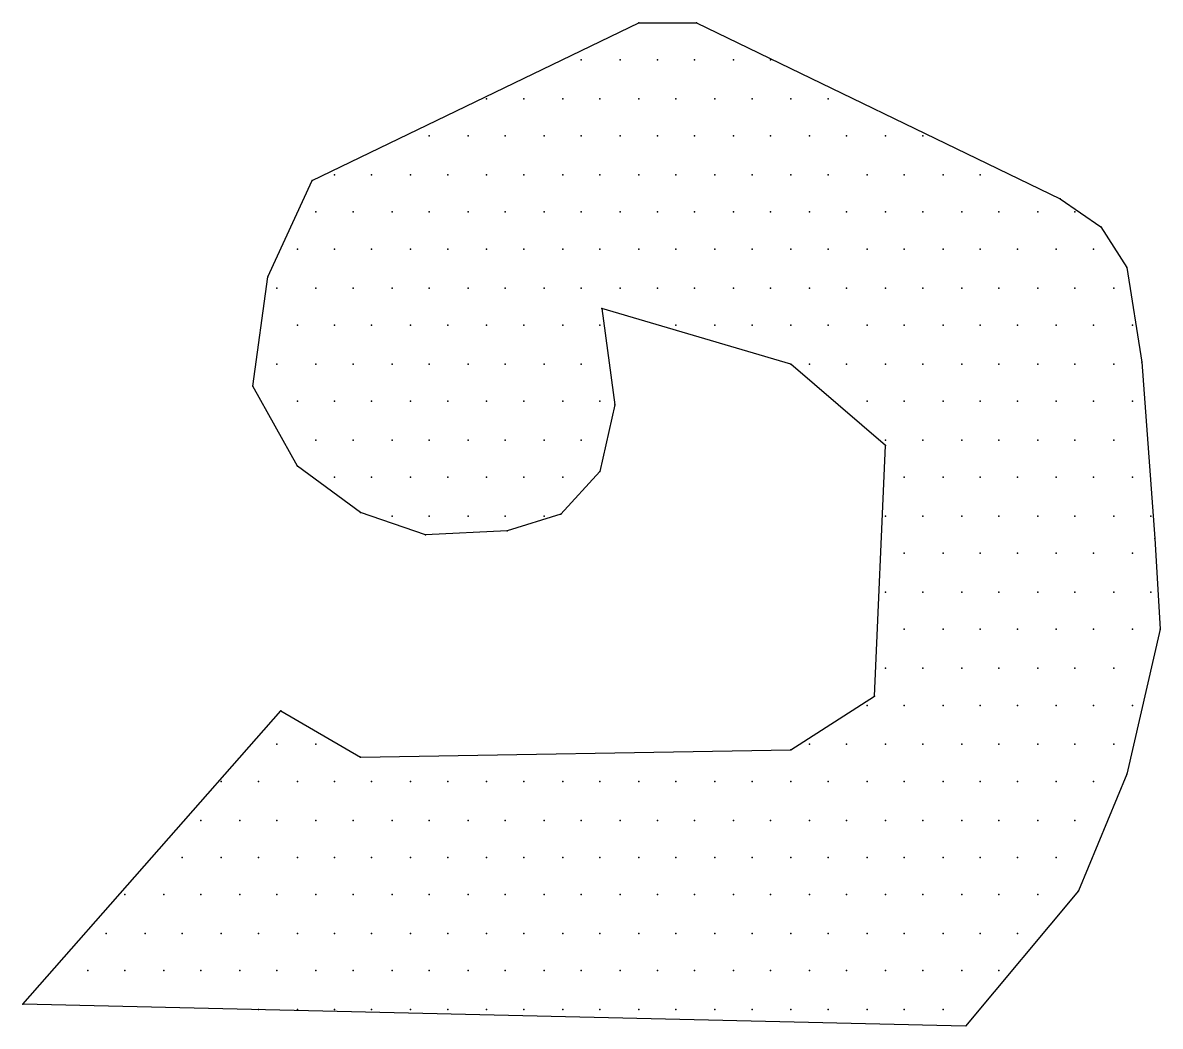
# Model space of a CAD drawing. Extents: x 180421 to 182279, y 668879 to 669787.
# Drawn here: x 181664.943 to 181668.179, y 669704.913 to 669707.769 of the extents above; entities that cross this region are included whole.
import ezdxf

# ---------------------------------------------------------------- set-up
doc = ezdxf.new("R2010")
doc.units = 0
doc.header["$LTSCALE"] = 2.5
doc.header["$MEASUREMENT"] = 0
doc.layers.add('KOTERET', color=1, linetype='CONTINUOUS')

msp = doc.modelspace()

# ---------------------------------------------------------------- linework, layer by layer
at = {"layer": 'KOTERET', "color": 2, "linetype": 'Continuous'}
for points in [[(181665.7666, 669707.3202), (181666.6955, 669707.7689)], [(181666.6955, 669707.7689), (181666.8592, 669707.7689)], [(181666.8592, 669707.7689), (181667.8937, 669707.2675)], [(181666.5319, 669707.6633), (181666.5319, 669707.6633)], [(181666.6428, 669707.6633), (181666.6428, 669707.6633)], [(181666.7483, 669707.6633), (181666.7483, 669707.6633)], [(181666.8539, 669707.6633), (181666.8539, 669707.6633)], [(181666.9647, 669707.6633), (181666.9647, 669707.6633)], [(181667.0703, 669707.6633), (181667.0703, 669707.6633)], [(181666.2627, 669707.5525), (181666.2627, 669707.5525)], [(181666.3683, 669707.5525), (181666.3683, 669707.5525)], [(181666.4791, 669707.5525), (181666.4791, 669707.5525)], [(181666.5847, 669707.5525), (181666.5847, 669707.5525)], [(181666.6955, 669707.5525), (181666.6955, 669707.5525)], [(181666.8011, 669707.5525), (181666.8011, 669707.5525)], [(181666.9119, 669707.5525), (181666.9119, 669707.5525)], [(181667.0175, 669707.5525), (181667.0175, 669707.5525)], [(181667.1283, 669707.5525), (181667.1283, 669707.5525)], [(181667.2339, 669707.5525), (181667.2339, 669707.5525)], [(181666.0991, 669707.4469), (181666.0991, 669707.4469)], [(181666.2099, 669707.4469), (181666.2099, 669707.4469)], [(181666.3155, 669707.4469), (181666.3155, 669707.4469)], [(181666.4263, 669707.4469), (181666.4263, 669707.4469)], [(181666.5319, 669707.4469), (181666.5319, 669707.4469)], [(181666.6428, 669707.4469), (181666.6428, 669707.4469)], [(181666.7483, 669707.4469), (181666.7483, 669707.4469)], [(181666.8539, 669707.4469), (181666.8539, 669707.4469)], [(181666.9647, 669707.4469), (181666.9647, 669707.4469)], [(181667.0703, 669707.4469), (181667.0703, 669707.4469)], [(181667.1811, 669707.4469), (181667.1811, 669707.4469)], [(181667.2867, 669707.4469), (181667.2867, 669707.4469)], [(181667.3975, 669707.4469), (181667.3975, 669707.4469)], [(181667.5031, 669707.4469), (181667.5031, 669707.4469)], [(181665.6399, 669707.0458), (181665.7666, 669707.3202)], [(181665.8299, 669707.3361), (181665.8299, 669707.3361)], [(181665.9355, 669707.3361), (181665.9355, 669707.3361)], [(181666.0463, 669707.3361), (181666.0463, 669707.3361)], [(181666.1519, 669707.3361), (181666.1519, 669707.3361)], [(181666.2627, 669707.3361), (181666.2627, 669707.3361)], [(181666.3683, 669707.3361), (181666.3683, 669707.3361)], [(181666.4791, 669707.3361), (181666.4791, 669707.3361)], [(181666.5847, 669707.3361), (181666.5847, 669707.3361)], [(181666.6955, 669707.3361), (181666.6955, 669707.3361)], [(181666.8011, 669707.3361), (181666.8011, 669707.3361)], [(181666.9119, 669707.3361), (181666.9119, 669707.3361)], [(181667.0175, 669707.3361), (181667.0175, 669707.3361)], [(181667.1283, 669707.3361), (181667.1283, 669707.3361)], [(181667.2339, 669707.3361), (181667.2339, 669707.3361)], [(181667.3447, 669707.3361), (181667.3447, 669707.3361)], [(181667.4503, 669707.3361), (181667.4503, 669707.3361)], [(181667.5612, 669707.3361), (181667.5612, 669707.3361)], [(181667.6667, 669707.3361), (181667.6667, 669707.3361)], [(181667.8937, 669707.2675), (181668.0098, 669707.1883)], [(181665.7771, 669707.2305), (181665.7771, 669707.2305)], [(181665.8827, 669707.2305), (181665.8827, 669707.2305)], [(181665.9935, 669707.2305), (181665.9935, 669707.2305)], [(181666.0991, 669707.2305), (181666.0991, 669707.2305)], [(181666.2099, 669707.2305), (181666.2099, 669707.2305)], [(181666.3155, 669707.2305), (181666.3155, 669707.2305)], [(181666.4263, 669707.2305), (181666.4263, 669707.2305)], [(181666.5319, 669707.2305), (181666.5319, 669707.2305)], [(181666.6428, 669707.2305), (181666.6428, 669707.2305)], [(181666.7483, 669707.2305), (181666.7483, 669707.2305)], [(181666.8539, 669707.2305), (181666.8539, 669707.2305)], [(181666.9647, 669707.2305), (181666.9647, 669707.2305)], [(181667.0703, 669707.2305), (181667.0703, 669707.2305)], [(181667.1811, 669707.2305), (181667.1811, 669707.2305)], [(181667.2867, 669707.2305), (181667.2867, 669707.2305)], [(181667.3975, 669707.2305), (181667.3975, 669707.2305)], [(181667.5031, 669707.2305), (181667.5031, 669707.2305)], [(181667.6139, 669707.2305), (181667.6139, 669707.2305)], [(181667.7195, 669707.2305), (181667.7195, 669707.2305)], [(181667.8303, 669707.2305), (181667.8303, 669707.2305)], [(181667.9359, 669707.2305), (181667.9359, 669707.2305)], [(181668.0098, 669707.1883), (181668.0837, 669707.0722)], [(181665.7244, 669707.125), (181665.7244, 669707.125)], [(181665.8299, 669707.125), (181665.8299, 669707.125)], [(181665.9355, 669707.125), (181665.9355, 669707.125)], [(181666.0463, 669707.125), (181666.0463, 669707.125)], [(181666.1519, 669707.125), (181666.1519, 669707.125)], [(181666.2627, 669707.125), (181666.2627, 669707.125)], [(181666.3683, 669707.125), (181666.3683, 669707.125)], [(181666.4791, 669707.125), (181666.4791, 669707.125)], [(181666.5847, 669707.125), (181666.5847, 669707.125)], [(181666.6955, 669707.125), (181666.6955, 669707.125)], [(181666.8011, 669707.125), (181666.8011, 669707.125)], [(181666.9119, 669707.125), (181666.9119, 669707.125)], [(181667.0175, 669707.125), (181667.0175, 669707.125)], [(181667.1283, 669707.125), (181667.1283, 669707.125)], [(181667.2339, 669707.125), (181667.2339, 669707.125)], [(181667.3447, 669707.125), (181667.3447, 669707.125)], [(181667.4503, 669707.125), (181667.4503, 669707.125)], [(181667.5612, 669707.125), (181667.5612, 669707.125)], [(181667.6667, 669707.125), (181667.6667, 669707.125)], [(181667.7723, 669707.125), (181667.7723, 669707.125)], [(181667.8831, 669707.125), (181667.8831, 669707.125)], [(181667.9887, 669707.125), (181667.9887, 669707.125)], [(181668.0837, 669707.0722), (181668.1259, 669706.803)], [(181665.5977, 669706.7344), (181665.6399, 669707.0458)], [(181665.6663, 669707.0141), (181665.6663, 669707.0141)], [(181665.7771, 669707.0141), (181665.7771, 669707.0141)], [(181665.8827, 669707.0141), (181665.8827, 669707.0141)], [(181665.9935, 669707.0141), (181665.9935, 669707.0141)], [(181666.0991, 669707.0141), (181666.0991, 669707.0141)], [(181666.2099, 669707.0141), (181666.2099, 669707.0141)], [(181666.3155, 669707.0141), (181666.3155, 669707.0141)], [(181666.4263, 669707.0141), (181666.4263, 669707.0141)], [(181666.5319, 669707.0141), (181666.5319, 669707.0141)], [(181666.6428, 669707.0141), (181666.6428, 669707.0141)], [(181666.7483, 669707.0141), (181666.7483, 669707.0141)], [(181666.8539, 669707.0141), (181666.8539, 669707.0141)], [(181666.9647, 669707.0141), (181666.9647, 669707.0141)], [(181667.0703, 669707.0141), (181667.0703, 669707.0141)], [(181667.1811, 669707.0141), (181667.1811, 669707.0141)], [(181667.2867, 669707.0141), (181667.2867, 669707.0141)], [(181667.3975, 669707.0141), (181667.3975, 669707.0141)], [(181667.5031, 669707.0141), (181667.5031, 669707.0141)], [(181667.6139, 669707.0141), (181667.6139, 669707.0141)], [(181667.7195, 669707.0141), (181667.7195, 669707.0141)], [(181667.8303, 669707.0141), (181667.8303, 669707.0141)], [(181667.9359, 669707.0141), (181667.9359, 669707.0141)], [(181668.0467, 669707.0141), (181668.0467, 669707.0141)], [(181667.1283, 669706.7977), (181666.59, 669706.9561)], [(181666.59, 669706.9561), (181666.6269, 669706.6816)], [(181665.7244, 669706.9085), (181665.7244, 669706.9085)], [(181665.8299, 669706.9085), (181665.8299, 669706.9085)], [(181665.9355, 669706.9085), (181665.9355, 669706.9085)], [(181666.0463, 669706.9085), (181666.0463, 669706.9085)], [(181666.1519, 669706.9085), (181666.1519, 669706.9085)], [(181666.2627, 669706.9085), (181666.2627, 669706.9085)], [(181666.3683, 669706.9085), (181666.3683, 669706.9085)], [(181666.4791, 669706.9085), (181666.4791, 669706.9085)], [(181666.5847, 669706.9085), (181666.5847, 669706.9085)], [(181666.8011, 669706.9085), (181666.8011, 669706.9085)], [(181666.9119, 669706.9085), (181666.9119, 669706.9085)], [(181667.0175, 669706.9085), (181667.0175, 669706.9085)], [(181667.1283, 669706.9085), (181667.1283, 669706.9085)], [(181667.2339, 669706.9085), (181667.2339, 669706.9085)], [(181667.3447, 669706.9085), (181667.3447, 669706.9085)], [(181667.4503, 669706.9085), (181667.4503, 669706.9085)], [(181667.5612, 669706.9085), (181667.5612, 669706.9085)], [(181667.6667, 669706.9085), (181667.6667, 669706.9085)], [(181667.7723, 669706.9085), (181667.7723, 669706.9085)], [(181667.8831, 669706.9085), (181667.8831, 669706.9085)], [(181667.9887, 669706.9085), (181667.9887, 669706.9085)], [(181668.0995, 669706.9085), (181668.0995, 669706.9085)], [(181668.1259, 669706.803), (181668.1629, 669706.3016)], [(181665.6663, 669706.7977), (181665.6663, 669706.7977)], [(181665.7771, 669706.7977), (181665.7771, 669706.7977)], [(181665.8827, 669706.7977), (181665.8827, 669706.7977)], [(181665.9935, 669706.7977), (181665.9935, 669706.7977)], [(181666.0991, 669706.7977), (181666.0991, 669706.7977)], [(181666.2099, 669706.7977), (181666.2099, 669706.7977)], [(181666.3155, 669706.7977), (181666.3155, 669706.7977)], [(181666.4263, 669706.7977), (181666.4263, 669706.7977)], [(181666.5319, 669706.7977), (181666.5319, 669706.7977)], [(181667.3975, 669706.5655), (181667.1283, 669706.7977)], [(181667.1811, 669706.7977), (181667.1811, 669706.7977)], [(181667.2867, 669706.7977), (181667.2867, 669706.7977)], [(181667.3975, 669706.7977), (181667.3975, 669706.7977)], [(181667.5031, 669706.7977), (181667.5031, 669706.7977)], [(181667.6139, 669706.7977), (181667.6139, 669706.7977)], [(181667.7195, 669706.7977), (181667.7195, 669706.7977)], [(181667.8303, 669706.7977), (181667.8303, 669706.7977)], [(181667.9359, 669706.7977), (181667.9359, 669706.7977)], [(181668.0467, 669706.7977), (181668.0467, 669706.7977)], [(181665.7244, 669706.5074), (181665.5977, 669706.7344)], [(181665.7244, 669706.6921), (181665.7244, 669706.6921)], [(181665.8299, 669706.6921), (181665.8299, 669706.6921)], [(181665.9355, 669706.6921), (181665.9355, 669706.6921)], [(181666.0463, 669706.6921), (181666.0463, 669706.6921)], [(181666.1519, 669706.6921), (181666.1519, 669706.6921)], [(181666.2627, 669706.6921), (181666.2627, 669706.6921)], [(181666.3683, 669706.6921), (181666.3683, 669706.6921)], [(181666.4791, 669706.6921), (181666.4791, 669706.6921)], [(181666.5847, 669706.6921), (181666.5847, 669706.6921)], [(181666.6269, 669706.6816), (181666.5847, 669706.4916)], [(181667.3447, 669706.6921), (181667.3447, 669706.6921)], [(181667.4503, 669706.6921), (181667.4503, 669706.6921)], [(181667.5612, 669706.6921), (181667.5612, 669706.6921)], [(181667.6667, 669706.6921), (181667.6667, 669706.6921)], [(181667.7723, 669706.6921), (181667.7723, 669706.6921)], [(181667.8831, 669706.6921), (181667.8831, 669706.6921)], [(181667.9887, 669706.6921), (181667.9887, 669706.6921)], [(181668.0995, 669706.6921), (181668.0995, 669706.6921)], [(181665.7771, 669706.5813), (181665.7771, 669706.5813)], [(181665.8827, 669706.5813), (181665.8827, 669706.5813)], [(181665.9935, 669706.5813), (181665.9935, 669706.5813)], [(181666.0991, 669706.5813), (181666.0991, 669706.5813)], [(181666.2099, 669706.5813), (181666.2099, 669706.5813)], [(181666.3155, 669706.5813), (181666.3155, 669706.5813)], [(181666.4263, 669706.5813), (181666.4263, 669706.5813)], [(181666.5319, 669706.5813), (181666.5319, 669706.5813)], [(181667.3975, 669706.5813), (181667.3975, 669706.5813)], [(181667.5031, 669706.5813), (181667.5031, 669706.5813)], [(181667.6139, 669706.5813), (181667.6139, 669706.5813)], [(181667.7195, 669706.5813), (181667.7195, 669706.5813)], [(181667.8303, 669706.5813), (181667.8303, 669706.5813)], [(181667.9359, 669706.5813), (181667.9359, 669706.5813)], [(181668.0467, 669706.5813), (181668.0467, 669706.5813)], [(181667.3659, 669705.8529), (181667.3975, 669706.5655)], [(181665.9038, 669706.3755), (181665.7244, 669706.5074)], [(181666.5847, 669706.4916), (181666.4739, 669706.3702)], [(181665.8299, 669706.4757), (181665.8299, 669706.4757)], [(181665.9355, 669706.4757), (181665.9355, 669706.4757)], [(181666.0463, 669706.4757), (181666.0463, 669706.4757)], [(181666.1519, 669706.4757), (181666.1519, 669706.4757)], [(181666.2627, 669706.4757), (181666.2627, 669706.4757)], [(181666.3683, 669706.4757), (181666.3683, 669706.4757)], [(181666.4791, 669706.4757), (181666.4791, 669706.4757)], [(181667.4503, 669706.4757), (181667.4503, 669706.4757)], [(181667.5612, 669706.4757), (181667.5612, 669706.4757)], [(181667.6667, 669706.4757), (181667.6667, 669706.4757)], [(181667.7723, 669706.4757), (181667.7723, 669706.4757)], [(181667.8831, 669706.4757), (181667.8831, 669706.4757)], [(181667.9887, 669706.4757), (181667.9887, 669706.4757)], [(181668.0995, 669706.4757), (181668.0995, 669706.4757)], [(181666.0885, 669706.3121), (181665.9038, 669706.3755)], [(181665.9935, 669706.3649), (181665.9935, 669706.3649)], [(181666.0991, 669706.3649), (181666.0991, 669706.3649)], [(181666.2099, 669706.3649), (181666.2099, 669706.3649)], [(181666.3155, 669706.3649), (181666.3155, 669706.3649)], [(181666.4739, 669706.3702), (181666.3208, 669706.3227)], [(181666.4263, 669706.3649), (181666.4263, 669706.3649)], [(181667.3975, 669706.3649), (181667.3975, 669706.3649)], [(181667.5031, 669706.3649), (181667.5031, 669706.3649)], [(181667.6139, 669706.3649), (181667.6139, 669706.3649)], [(181667.7195, 669706.3649), (181667.7195, 669706.3649)], [(181667.8303, 669706.3649), (181667.8303, 669706.3649)], [(181667.9359, 669706.3649), (181667.9359, 669706.3649)], [(181668.0467, 669706.3649), (181668.0467, 669706.3649)], [(181668.1523, 669706.3649), (181668.1523, 669706.3649)], [(181666.3208, 669706.3227), (181666.0885, 669706.3121)], [(181668.1629, 669706.3016), (181668.1787, 669706.0429)], [(181667.4503, 669706.2593), (181667.4503, 669706.2593)], [(181667.5612, 669706.2593), (181667.5612, 669706.2593)], [(181667.6667, 669706.2593), (181667.6667, 669706.2593)], [(181667.7723, 669706.2593), (181667.7723, 669706.2593)], [(181667.8831, 669706.2593), (181667.8831, 669706.2593)], [(181667.9887, 669706.2593), (181667.9887, 669706.2593)], [(181668.0995, 669706.2593), (181668.0995, 669706.2593)], [(181667.3975, 669706.1485), (181667.3975, 669706.1485)], [(181667.5031, 669706.1485), (181667.5031, 669706.1485)], [(181667.6139, 669706.1485), (181667.6139, 669706.1485)], [(181667.7195, 669706.1485), (181667.7195, 669706.1485)], [(181667.8303, 669706.1485), (181667.8303, 669706.1485)], [(181667.9359, 669706.1485), (181667.9359, 669706.1485)], [(181668.0467, 669706.1485), (181668.0467, 669706.1485)], [(181668.1523, 669706.1485), (181668.1523, 669706.1485)], [(181667.4503, 669706.0429), (181667.4503, 669706.0429)], [(181667.5612, 669706.0429), (181667.5612, 669706.0429)], [(181667.6667, 669706.0429), (181667.6667, 669706.0429)], [(181667.7723, 669706.0429), (181667.7723, 669706.0429)], [(181667.8831, 669706.0429), (181667.8831, 669706.0429)], [(181667.9887, 669706.0429), (181667.9887, 669706.0429)], [(181668.1787, 669706.0429), (181668.0837, 669705.6312)], [(181668.0995, 669706.0429), (181668.0995, 669706.0429)], [(181667.3975, 669705.9321), (181667.3975, 669705.9321)], [(181667.5031, 669705.9321), (181667.5031, 669705.9321)], [(181667.6139, 669705.9321), (181667.6139, 669705.9321)], [(181667.7195, 669705.9321), (181667.7195, 669705.9321)], [(181667.8303, 669705.9321), (181667.8303, 669705.9321)], [(181667.9359, 669705.9321), (181667.9359, 669705.9321)], [(181668.0467, 669705.9321), (181668.0467, 669705.9321)], [(181667.1283, 669705.6999), (181667.3659, 669705.8529)], [(181664.9432, 669704.9767), (181665.6769, 669705.8107)], [(181665.6769, 669705.8107), (181665.9038, 669705.6787)], [(181667.3447, 669705.8265), (181667.3447, 669705.8265)], [(181667.4503, 669705.8265), (181667.4503, 669705.8265)], [(181667.5612, 669705.8265), (181667.5612, 669705.8265)], [(181667.6667, 669705.8265), (181667.6667, 669705.8265)], [(181667.7723, 669705.8265), (181667.7723, 669705.8265)], [(181667.8831, 669705.8265), (181667.8831, 669705.8265)], [(181667.9887, 669705.8265), (181667.9887, 669705.8265)], [(181668.0995, 669705.8265), (181668.0995, 669705.8265)], [(181665.6663, 669705.7157), (181665.6663, 669705.7157)], [(181665.7771, 669705.7157), (181665.7771, 669705.7157)], [(181667.1811, 669705.7157), (181667.1811, 669705.7157)], [(181667.2867, 669705.7157), (181667.2867, 669705.7157)], [(181667.3975, 669705.7157), (181667.3975, 669705.7157)], [(181667.5031, 669705.7157), (181667.5031, 669705.7157)], [(181667.6139, 669705.7157), (181667.6139, 669705.7157)], [(181667.7195, 669705.7157), (181667.7195, 669705.7157)], [(181667.8303, 669705.7157), (181667.8303, 669705.7157)], [(181667.9359, 669705.7157), (181667.9359, 669705.7157)], [(181668.0467, 669705.7157), (181668.0467, 669705.7157)], [(181665.9038, 669705.6787), (181667.1283, 669705.6999)], [(181665.5079, 669705.6101), (181665.5079, 669705.6101)], [(181665.6135, 669705.6101), (181665.6135, 669705.6101)], [(181665.7244, 669705.6101), (181665.7244, 669705.6101)], [(181665.8299, 669705.6101), (181665.8299, 669705.6101)], [(181665.9355, 669705.6101), (181665.9355, 669705.6101)], [(181666.0463, 669705.6101), (181666.0463, 669705.6101)], [(181666.1519, 669705.6101), (181666.1519, 669705.6101)], [(181666.2627, 669705.6101), (181666.2627, 669705.6101)], [(181666.3683, 669705.6101), (181666.3683, 669705.6101)], [(181666.4791, 669705.6101), (181666.4791, 669705.6101)], [(181666.5847, 669705.6101), (181666.5847, 669705.6101)], [(181666.6955, 669705.6101), (181666.6955, 669705.6101)], [(181666.8011, 669705.6101), (181666.8011, 669705.6101)], [(181666.9119, 669705.6101), (181666.9119, 669705.6101)], [(181667.0175, 669705.6101), (181667.0175, 669705.6101)], [(181667.1283, 669705.6101), (181667.1283, 669705.6101)], [(181667.2339, 669705.6101), (181667.2339, 669705.6101)], [(181667.3447, 669705.6101), (181667.3447, 669705.6101)], [(181667.4503, 669705.6101), (181667.4503, 669705.6101)], [(181667.5612, 669705.6101), (181667.5612, 669705.6101)], [(181667.6667, 669705.6101), (181667.6667, 669705.6101)], [(181667.7723, 669705.6101), (181667.7723, 669705.6101)], [(181667.8831, 669705.6101), (181667.8831, 669705.6101)], [(181668.0837, 669705.6312), (181667.9465, 669705.2987)], [(181667.9887, 669705.6101), (181667.9887, 669705.6101)], [(181665.4499, 669705.4993), (181665.4499, 669705.4993)], [(181665.5607, 669705.4993), (181665.5607, 669705.4993)], [(181665.6663, 669705.4993), (181665.6663, 669705.4993)], [(181665.7771, 669705.4993), (181665.7771, 669705.4993)], [(181665.8827, 669705.4993), (181665.8827, 669705.4993)], [(181665.9935, 669705.4993), (181665.9935, 669705.4993)], [(181666.0991, 669705.4993), (181666.0991, 669705.4993)], [(181666.2099, 669705.4993), (181666.2099, 669705.4993)], [(181666.3155, 669705.4993), (181666.3155, 669705.4993)], [(181666.4263, 669705.4993), (181666.4263, 669705.4993)], [(181666.5319, 669705.4993), (181666.5319, 669705.4993)], [(181666.6428, 669705.4993), (181666.6428, 669705.4993)], [(181666.7483, 669705.4993), (181666.7483, 669705.4993)], [(181666.8539, 669705.4993), (181666.8539, 669705.4993)], [(181666.9647, 669705.4993), (181666.9647, 669705.4993)], [(181667.0703, 669705.4993), (181667.0703, 669705.4993)], [(181667.1811, 669705.4993), (181667.1811, 669705.4993)], [(181667.2867, 669705.4993), (181667.2867, 669705.4993)], [(181667.3975, 669705.4993), (181667.3975, 669705.4993)], [(181667.5031, 669705.4993), (181667.5031, 669705.4993)], [(181667.6139, 669705.4993), (181667.6139, 669705.4993)], [(181667.7195, 669705.4993), (181667.7195, 669705.4993)], [(181667.8303, 669705.4993), (181667.8303, 669705.4993)], [(181667.9359, 669705.4993), (181667.9359, 669705.4993)], [(181665.3971, 669705.3937), (181665.3971, 669705.3937)], [(181665.5079, 669705.3937), (181665.5079, 669705.3937)], [(181665.6135, 669705.3937), (181665.6135, 669705.3937)], [(181665.7244, 669705.3937), (181665.7244, 669705.3937)], [(181665.8299, 669705.3937), (181665.8299, 669705.3937)], [(181665.9355, 669705.3937), (181665.9355, 669705.3937)], [(181666.0463, 669705.3937), (181666.0463, 669705.3937)], [(181666.1519, 669705.3937), (181666.1519, 669705.3937)], [(181666.2627, 669705.3937), (181666.2627, 669705.3937)], [(181666.3683, 669705.3937), (181666.3683, 669705.3937)], [(181666.4791, 669705.3937), (181666.4791, 669705.3937)], [(181666.5847, 669705.3937), (181666.5847, 669705.3937)], [(181666.6955, 669705.3937), (181666.6955, 669705.3937)], [(181666.8011, 669705.3937), (181666.8011, 669705.3937)], [(181666.9119, 669705.3937), (181666.9119, 669705.3937)], [(181667.0175, 669705.3937), (181667.0175, 669705.3937)], [(181667.1283, 669705.3937), (181667.1283, 669705.3937)], [(181667.2339, 669705.3937), (181667.2339, 669705.3937)], [(181667.3447, 669705.3937), (181667.3447, 669705.3937)], [(181667.4503, 669705.3937), (181667.4503, 669705.3937)], [(181667.5612, 669705.3937), (181667.5612, 669705.3937)], [(181667.6667, 669705.3937), (181667.6667, 669705.3937)], [(181667.7723, 669705.3937), (181667.7723, 669705.3937)], [(181667.8831, 669705.3937), (181667.8831, 669705.3937)], [(181665.2335, 669705.2882), (181665.2335, 669705.2882)], [(181665.3443, 669705.2882), (181665.3443, 669705.2882)], [(181665.4499, 669705.2882), (181665.4499, 669705.2882)], [(181665.5607, 669705.2882), (181665.5607, 669705.2882)], [(181665.6663, 669705.2882), (181665.6663, 669705.2882)], [(181665.7771, 669705.2882), (181665.7771, 669705.2882)], [(181665.8827, 669705.2882), (181665.8827, 669705.2882)], [(181665.9935, 669705.2882), (181665.9935, 669705.2882)], [(181666.0991, 669705.2882), (181666.0991, 669705.2882)], [(181666.2099, 669705.2882), (181666.2099, 669705.2882)], [(181666.3155, 669705.2882), (181666.3155, 669705.2882)], [(181666.4263, 669705.2882), (181666.4263, 669705.2882)], [(181666.5319, 669705.2882), (181666.5319, 669705.2882)], [(181666.6428, 669705.2882), (181666.6428, 669705.2882)], [(181666.7483, 669705.2882), (181666.7483, 669705.2882)], [(181666.8539, 669705.2882), (181666.8539, 669705.2882)], [(181666.9647, 669705.2882), (181666.9647, 669705.2882)], [(181667.0703, 669705.2882), (181667.0703, 669705.2882)], [(181667.1811, 669705.2882), (181667.1811, 669705.2882)], [(181667.2867, 669705.2882), (181667.2867, 669705.2882)], [(181667.3975, 669705.2882), (181667.3975, 669705.2882)], [(181667.5031, 669705.2882), (181667.5031, 669705.2882)], [(181667.6139, 669705.2882), (181667.6139, 669705.2882)], [(181667.9465, 669705.2987), (181667.6245, 669704.9134)], [(181667.7195, 669705.2882), (181667.7195, 669705.2882)], [(181667.8303, 669705.2882), (181667.8303, 669705.2882)], [(181665.1807, 669705.1773), (181665.1807, 669705.1773)], [(181665.2915, 669705.1773), (181665.2915, 669705.1773)], [(181665.3971, 669705.1773), (181665.3971, 669705.1773)], [(181665.5079, 669705.1773), (181665.5079, 669705.1773)], [(181665.6135, 669705.1773), (181665.6135, 669705.1773)], [(181665.7244, 669705.1773), (181665.7244, 669705.1773)], [(181665.8299, 669705.1773), (181665.8299, 669705.1773)], [(181665.9355, 669705.1773), (181665.9355, 669705.1773)], [(181666.0463, 669705.1773), (181666.0463, 669705.1773)], [(181666.1519, 669705.1773), (181666.1519, 669705.1773)], [(181666.2627, 669705.1773), (181666.2627, 669705.1773)], [(181666.3683, 669705.1773), (181666.3683, 669705.1773)], [(181666.4791, 669705.1773), (181666.4791, 669705.1773)], [(181666.5847, 669705.1773), (181666.5847, 669705.1773)], [(181666.6955, 669705.1773), (181666.6955, 669705.1773)], [(181666.8011, 669705.1773), (181666.8011, 669705.1773)], [(181666.9119, 669705.1773), (181666.9119, 669705.1773)], [(181667.0175, 669705.1773), (181667.0175, 669705.1773)], [(181667.1283, 669705.1773), (181667.1283, 669705.1773)], [(181667.2339, 669705.1773), (181667.2339, 669705.1773)], [(181667.3447, 669705.1773), (181667.3447, 669705.1773)], [(181667.4503, 669705.1773), (181667.4503, 669705.1773)], [(181667.5612, 669705.1773), (181667.5612, 669705.1773)], [(181667.6667, 669705.1773), (181667.6667, 669705.1773)], [(181667.7723, 669705.1773), (181667.7723, 669705.1773)], [(181665.1279, 669705.0717), (181665.1279, 669705.0717)], [(181665.2335, 669705.0717), (181665.2335, 669705.0717)], [(181665.3443, 669705.0717), (181665.3443, 669705.0717)], [(181665.4499, 669705.0717), (181665.4499, 669705.0717)], [(181665.5607, 669705.0717), (181665.5607, 669705.0717)], [(181665.6663, 669705.0717), (181665.6663, 669705.0717)], [(181665.7771, 669705.0717), (181665.7771, 669705.0717)], [(181665.8827, 669705.0717), (181665.8827, 669705.0717)], [(181665.9935, 669705.0717), (181665.9935, 669705.0717)], [(181666.0991, 669705.0717), (181666.0991, 669705.0717)], [(181666.2099, 669705.0717), (181666.2099, 669705.0717)], [(181666.3155, 669705.0717), (181666.3155, 669705.0717)], [(181666.4263, 669705.0717), (181666.4263, 669705.0717)], [(181666.5319, 669705.0717), (181666.5319, 669705.0717)], [(181666.6428, 669705.0717), (181666.6428, 669705.0717)], [(181666.7483, 669705.0717), (181666.7483, 669705.0717)], [(181666.8539, 669705.0717), (181666.8539, 669705.0717)], [(181666.9647, 669705.0717), (181666.9647, 669705.0717)], [(181667.0703, 669705.0717), (181667.0703, 669705.0717)], [(181667.1811, 669705.0717), (181667.1811, 669705.0717)], [(181667.2867, 669705.0717), (181667.2867, 669705.0717)], [(181667.3975, 669705.0717), (181667.3975, 669705.0717)], [(181667.5031, 669705.0717), (181667.5031, 669705.0717)], [(181667.6139, 669705.0717), (181667.6139, 669705.0717)], [(181667.7195, 669705.0717), (181667.7195, 669705.0717)], [(181667.6245, 669704.9134), (181664.9432, 669704.9767)], [(181665.6135, 669704.9609), (181665.6135, 669704.9609)], [(181665.7244, 669704.9609), (181665.7244, 669704.9609)], [(181665.8299, 669704.9609), (181665.8299, 669704.9609)], [(181665.9355, 669704.9609), (181665.9355, 669704.9609)], [(181666.0463, 669704.9609), (181666.0463, 669704.9609)], [(181666.1519, 669704.9609), (181666.1519, 669704.9609)], [(181666.2627, 669704.9609), (181666.2627, 669704.9609)], [(181666.3683, 669704.9609), (181666.3683, 669704.9609)], [(181666.4791, 669704.9609), (181666.4791, 669704.9609)], [(181666.5847, 669704.9609), (181666.5847, 669704.9609)], [(181666.6955, 669704.9609), (181666.6955, 669704.9609)], [(181666.8011, 669704.9609), (181666.8011, 669704.9609)], [(181666.9119, 669704.9609), (181666.9119, 669704.9609)], [(181667.0175, 669704.9609), (181667.0175, 669704.9609)], [(181667.1283, 669704.9609), (181667.1283, 669704.9609)], [(181667.2339, 669704.9609), (181667.2339, 669704.9609)], [(181667.3447, 669704.9609), (181667.3447, 669704.9609)], [(181667.4503, 669704.9609), (181667.4503, 669704.9609)], [(181667.5612, 669704.9609), (181667.5612, 669704.9609)]]:
    msp.add_lwpolyline(points, dxfattribs=at)
at = {"layer": 'KOTERET', "color": 1}
for p in [(181666.6955, 669707.7689), (181666.6955, 669707.7689), (181666.8592, 669707.7689), (181666.8592, 669707.7689), (181666.5319, 669707.6633), (181666.5319, 669707.6633), (181666.6428, 669707.6633), (181666.6428, 669707.6633), (181666.7483, 669707.6633), (181666.7483, 669707.6633), (181666.8539, 669707.6633), (181666.8539, 669707.6633), (181666.9647, 669707.6633), (181666.9647, 669707.6633), (181667.0703, 669707.6633), (181667.0703, 669707.6633), (181666.2627, 669707.5525), (181666.2627, 669707.5525), (181666.3683, 669707.5525), (181666.3683, 669707.5525), (181666.4791, 669707.5525), (181666.4791, 669707.5525), (181666.5847, 669707.5525), (181666.5847, 669707.5525), (181666.6955, 669707.5525), (181666.6955, 669707.5525), (181666.8011, 669707.5525), (181666.8011, 669707.5525), (181666.9119, 669707.5525), (181666.9119, 669707.5525), (181667.0175, 669707.5525), (181667.0175, 669707.5525), (181667.1283, 669707.5525), (181667.1283, 669707.5525), (181667.2339, 669707.5525), (181667.2339, 669707.5525), (181666.0991, 669707.4469), (181666.0991, 669707.4469), (181666.2099, 669707.4469), (181666.2099, 669707.4469), (181666.3155, 669707.4469), (181666.3155, 669707.4469), (181666.4263, 669707.4469), (181666.4263, 669707.4469), (181666.5319, 669707.4469), (181666.5319, 669707.4469), (181666.6428, 669707.4469), (181666.6428, 669707.4469), (181666.7483, 669707.4469), (181666.7483, 669707.4469), (181666.8539, 669707.4469), (181666.8539, 669707.4469), (181666.9647, 669707.4469), (181666.9647, 669707.4469), (181667.0703, 669707.4469), (181667.0703, 669707.4469), (181667.1811, 669707.4469), (181667.1811, 669707.4469), (181667.2867, 669707.4469), (181667.2867, 669707.4469), (181667.3975, 669707.4469), (181667.3975, 669707.4469), (181667.5031, 669707.4469), (181667.5031, 669707.4469), (181665.7666, 669707.3202), (181665.7666, 669707.3202), (181665.8299, 669707.3361), (181665.8299, 669707.3361), (181665.9355, 669707.3361), (181665.9355, 669707.3361), (181666.0463, 669707.3361), (181666.0463, 669707.3361), (181666.1519, 669707.3361), (181666.1519, 669707.3361), (181666.2627, 669707.3361), (181666.2627, 669707.3361), (181666.3683, 669707.3361), (181666.3683, 669707.3361), (181666.4791, 669707.3361), (181666.4791, 669707.3361), (181666.5847, 669707.3361), (181666.5847, 669707.3361), (181666.6955, 669707.3361), (181666.6955, 669707.3361), (181666.8011, 669707.3361), (181666.8011, 669707.3361), (181666.9119, 669707.3361), (181666.9119, 669707.3361), (181667.0175, 669707.3361), (181667.0175, 669707.3361), (181667.1283, 669707.3361), (181667.1283, 669707.3361), (181667.2339, 669707.3361), (181667.2339, 669707.3361), (181667.3447, 669707.3361), (181667.3447, 669707.3361), (181667.4503, 669707.3361), (181667.4503, 669707.3361), (181667.5612, 669707.3361), (181667.5612, 669707.3361), (181667.6667, 669707.3361), (181667.6667, 669707.3361), (181667.8937, 669707.2675), (181667.8937, 669707.2675), (181665.7771, 669707.2305), (181665.7771, 669707.2305), (181665.8827, 669707.2305), (181665.8827, 669707.2305), (181665.9935, 669707.2305), (181665.9935, 669707.2305), (181666.0991, 669707.2305), (181666.0991, 669707.2305), (181666.2099, 669707.2305), (181666.2099, 669707.2305), (181666.3155, 669707.2305), (181666.3155, 669707.2305), (181666.4263, 669707.2305), (181666.4263, 669707.2305), (181666.5319, 669707.2305), (181666.5319, 669707.2305), (181666.6428, 669707.2305), (181666.6428, 669707.2305), (181666.7483, 669707.2305), (181666.7483, 669707.2305), (181666.8539, 669707.2305), (181666.8539, 669707.2305), (181666.9647, 669707.2305), (181666.9647, 669707.2305), (181667.0703, 669707.2305), (181667.0703, 669707.2305), (181667.1811, 669707.2305), (181667.1811, 669707.2305), (181667.2867, 669707.2305), (181667.2867, 669707.2305), (181667.3975, 669707.2305), (181667.3975, 669707.2305), (181667.5031, 669707.2305), (181667.5031, 669707.2305), (181667.6139, 669707.2305), (181667.6139, 669707.2305), (181667.7195, 669707.2305), (181667.7195, 669707.2305), (181667.8303, 669707.2305), (181667.8303, 669707.2305), (181667.9359, 669707.2305), (181667.9359, 669707.2305), (181668.0098, 669707.1883), (181668.0098, 669707.1883), (181665.7244, 669707.125), (181665.7244, 669707.125), (181665.8299, 669707.125), (181665.8299, 669707.125), (181665.9355, 669707.125), (181665.9355, 669707.125), (181666.0463, 669707.125), (181666.0463, 669707.125), (181666.1519, 669707.125), (181666.1519, 669707.125), (181666.2627, 669707.125), (181666.2627, 669707.125), (181666.3683, 669707.125), (181666.3683, 669707.125), (181666.4791, 669707.125), (181666.4791, 669707.125), (181666.5847, 669707.125), (181666.5847, 669707.125), (181666.6955, 669707.125), (181666.6955, 669707.125), (181666.8011, 669707.125), (181666.8011, 669707.125), (181666.9119, 669707.125), (181666.9119, 669707.125), (181667.0175, 669707.125), (181667.0175, 669707.125), (181667.1283, 669707.125), (181667.1283, 669707.125), (181667.2339, 669707.125), (181667.2339, 669707.125), (181667.3447, 669707.125), (181667.3447, 669707.125), (181667.4503, 669707.125), (181667.4503, 669707.125), (181667.5612, 669707.125), (181667.5612, 669707.125), (181667.6667, 669707.125), (181667.6667, 669707.125), (181667.7723, 669707.125), (181667.7723, 669707.125), (181667.8831, 669707.125), (181667.8831, 669707.125), (181667.9887, 669707.125), (181667.9887, 669707.125), (181668.0837, 669707.0722), (181668.0837, 669707.0722), (181665.6399, 669707.0458), (181665.6399, 669707.0458), (181665.6663, 669707.0141), (181665.6663, 669707.0141), (181665.7771, 669707.0141), (181665.7771, 669707.0141), (181665.8827, 669707.0141), (181665.8827, 669707.0141), (181665.9935, 669707.0141), (181665.9935, 669707.0141), (181666.0991, 669707.0141), (181666.0991, 669707.0141), (181666.2099, 669707.0141), (181666.2099, 669707.0141), (181666.3155, 669707.0141), (181666.3155, 669707.0141), (181666.4263, 669707.0141), (181666.4263, 669707.0141), (181666.5319, 669707.0141), (181666.5319, 669707.0141), (181666.6428, 669707.0141), (181666.6428, 669707.0141), (181666.7483, 669707.0141), (181666.7483, 669707.0141), (181666.8539, 669707.0141), (181666.8539, 669707.0141), (181666.9647, 669707.0141), (181666.9647, 669707.0141), (181667.0703, 669707.0141), (181667.0703, 669707.0141), (181667.1811, 669707.0141), (181667.1811, 669707.0141), (181667.2867, 669707.0141), (181667.2867, 669707.0141), (181667.3975, 669707.0141), (181667.3975, 669707.0141), (181667.5031, 669707.0141), (181667.5031, 669707.0141), (181667.6139, 669707.0141), (181667.6139, 669707.0141), (181667.7195, 669707.0141), (181667.7195, 669707.0141), (181667.8303, 669707.0141), (181667.8303, 669707.0141), (181667.9359, 669707.0141), (181667.9359, 669707.0141), (181668.0467, 669707.0141), (181668.0467, 669707.0141), (181666.59, 669706.9561), (181666.59, 669706.9561), (181665.7244, 669706.9085), (181665.7244, 669706.9085), (181665.8299, 669706.9085), (181665.8299, 669706.9085), (181665.9355, 669706.9085), (181665.9355, 669706.9085), (181666.0463, 669706.9085), (181666.0463, 669706.9085), (181666.1519, 669706.9085), (181666.1519, 669706.9085), (181666.2627, 669706.9085), (181666.2627, 669706.9085), (181666.3683, 669706.9085), (181666.3683, 669706.9085), (181666.4791, 669706.9085), (181666.4791, 669706.9085), (181666.5847, 669706.9085), (181666.5847, 669706.9085), (181666.8011, 669706.9085), (181666.8011, 669706.9085), (181666.9119, 669706.9085), (181666.9119, 669706.9085), (181667.0175, 669706.9085), (181667.0175, 669706.9085), (181667.1283, 669706.9085), (181667.1283, 669706.9085), (181667.2339, 669706.9085), (181667.2339, 669706.9085), (181667.3447, 669706.9085), (181667.3447, 669706.9085), (181667.4503, 669706.9085), (181667.4503, 669706.9085), (181667.5612, 669706.9085), (181667.5612, 669706.9085), (181667.6667, 669706.9085), (181667.6667, 669706.9085), (181667.7723, 669706.9085), (181667.7723, 669706.9085), (181667.8831, 669706.9085), (181667.8831, 669706.9085), (181667.9887, 669706.9085), (181667.9887, 669706.9085), (181668.0995, 669706.9085), (181668.0995, 669706.9085), (181668.1259, 669706.803), (181668.1259, 669706.803), (181665.6663, 669706.7977), (181665.6663, 669706.7977), (181665.7771, 669706.7977), (181665.7771, 669706.7977), (181665.8827, 669706.7977), (181665.8827, 669706.7977), (181665.9935, 669706.7977), (181665.9935, 669706.7977), (181666.0991, 669706.7977), (181666.0991, 669706.7977), (181666.2099, 669706.7977), (181666.2099, 669706.7977), (181666.3155, 669706.7977), (181666.3155, 669706.7977), (181666.4263, 669706.7977), (181666.4263, 669706.7977), (181666.5319, 669706.7977), (181666.5319, 669706.7977), (181667.1283, 669706.7977), (181667.1283, 669706.7977), (181667.1811, 669706.7977), (181667.1811, 669706.7977), (181667.2867, 669706.7977), (181667.2867, 669706.7977), (181667.3975, 669706.7977), (181667.3975, 669706.7977), (181667.5031, 669706.7977), (181667.5031, 669706.7977), (181667.6139, 669706.7977), (181667.6139, 669706.7977), (181667.7195, 669706.7977), (181667.7195, 669706.7977), (181667.8303, 669706.7977), (181667.8303, 669706.7977), (181667.9359, 669706.7977), (181667.9359, 669706.7977), (181668.0467, 669706.7977), (181668.0467, 669706.7977), (181665.5977, 669706.7344), (181665.5977, 669706.7344), (181665.7244, 669706.6921), (181665.7244, 669706.6921), (181665.8299, 669706.6921), (181665.8299, 669706.6921), (181665.9355, 669706.6921), (181665.9355, 669706.6921), (181666.0463, 669706.6921), (181666.0463, 669706.6921), (181666.1519, 669706.6921), (181666.1519, 669706.6921), (181666.2627, 669706.6921), (181666.2627, 669706.6921), (181666.3683, 669706.6921), (181666.3683, 669706.6921), (181666.4791, 669706.6921), (181666.4791, 669706.6921), (181666.5847, 669706.6921), (181666.5847, 669706.6921), (181666.6269, 669706.6816), (181666.6269, 669706.6816), (181667.3447, 669706.6921), (181667.3447, 669706.6921), (181667.4503, 669706.6921), (181667.4503, 669706.6921), (181667.5612, 669706.6921), (181667.5612, 669706.6921), (181667.6667, 669706.6921), (181667.6667, 669706.6921), (181667.7723, 669706.6921), (181667.7723, 669706.6921), (181667.8831, 669706.6921), (181667.8831, 669706.6921), (181667.9887, 669706.6921), (181667.9887, 669706.6921), (181668.0995, 669706.6921), (181668.0995, 669706.6921), (181665.7771, 669706.5813), (181665.7771, 669706.5813), (181665.8827, 669706.5813), (181665.8827, 669706.5813), (181665.9935, 669706.5813), (181665.9935, 669706.5813), (181666.0991, 669706.5813), (181666.0991, 669706.5813), (181666.2099, 669706.5813), (181666.2099, 669706.5813), (181666.3155, 669706.5813), (181666.3155, 669706.5813), (181666.4263, 669706.5813), (181666.4263, 669706.5813), (181666.5319, 669706.5813), (181666.5319, 669706.5813), (181667.3975, 669706.5813), (181667.3975, 669706.5813), (181667.5031, 669706.5813), (181667.5031, 669706.5813), (181667.6139, 669706.5813), (181667.6139, 669706.5813), (181667.7195, 669706.5813), (181667.7195, 669706.5813), (181667.8303, 669706.5813), (181667.8303, 669706.5813), (181667.9359, 669706.5813), (181667.9359, 669706.5813), (181668.0467, 669706.5813), (181668.0467, 669706.5813), (181667.3975, 669706.5655), (181667.3975, 669706.5655), (181665.7244, 669706.5074), (181665.7244, 669706.5074), (181666.5847, 669706.4916), (181666.5847, 669706.4916), (181665.8299, 669706.4757), (181665.8299, 669706.4757), (181665.9355, 669706.4757), (181665.9355, 669706.4757), (181666.0463, 669706.4757), (181666.0463, 669706.4757), (181666.1519, 669706.4757), (181666.1519, 669706.4757), (181666.2627, 669706.4757), (181666.2627, 669706.4757), (181666.3683, 669706.4757), (181666.3683, 669706.4757), (181666.4791, 669706.4757), (181666.4791, 669706.4757), (181667.4503, 669706.4757), (181667.4503, 669706.4757), (181667.5612, 669706.4757), (181667.5612, 669706.4757), (181667.6667, 669706.4757), (181667.6667, 669706.4757), (181667.7723, 669706.4757), (181667.7723, 669706.4757), (181667.8831, 669706.4757), (181667.8831, 669706.4757), (181667.9887, 669706.4757), (181667.9887, 669706.4757), (181668.0995, 669706.4757), (181668.0995, 669706.4757), (181665.9038, 669706.3755), (181665.9038, 669706.3755), (181665.9935, 669706.3649), (181665.9935, 669706.3649), (181666.0991, 669706.3649), (181666.0991, 669706.3649), (181666.2099, 669706.3649), (181666.2099, 669706.3649), (181666.3155, 669706.3649), (181666.3155, 669706.3649), (181666.4263, 669706.3649), (181666.4263, 669706.3649), (181666.4739, 669706.3702), (181666.4739, 669706.3702), (181667.3975, 669706.3649), (181667.3975, 669706.3649), (181667.5031, 669706.3649), (181667.5031, 669706.3649), (181667.6139, 669706.3649), (181667.6139, 669706.3649), (181667.7195, 669706.3649), (181667.7195, 669706.3649), (181667.8303, 669706.3649), (181667.8303, 669706.3649), (181667.9359, 669706.3649), (181667.9359, 669706.3649), (181668.0467, 669706.3649), (181668.0467, 669706.3649), (181668.1523, 669706.3649), (181668.1523, 669706.3649), (181666.3208, 669706.3227), (181666.3208, 669706.3227), (181666.0885, 669706.3121), (181666.0885, 669706.3121), (181668.1629, 669706.3016), (181668.1629, 669706.3016), (181667.4503, 669706.2593), (181667.4503, 669706.2593), (181667.5612, 669706.2593), (181667.5612, 669706.2593), (181667.6667, 669706.2593), (181667.6667, 669706.2593), (181667.7723, 669706.2593), (181667.7723, 669706.2593), (181667.8831, 669706.2593), (181667.8831, 669706.2593), (181667.9887, 669706.2593), (181667.9887, 669706.2593), (181668.0995, 669706.2593), (181668.0995, 669706.2593), (181667.3975, 669706.1485), (181667.3975, 669706.1485), (181667.5031, 669706.1485), (181667.5031, 669706.1485), (181667.6139, 669706.1485), (181667.6139, 669706.1485), (181667.7195, 669706.1485), (181667.7195, 669706.1485), (181667.8303, 669706.1485), (181667.8303, 669706.1485), (181667.9359, 669706.1485), (181667.9359, 669706.1485), (181668.0467, 669706.1485), (181668.0467, 669706.1485), (181668.1523, 669706.1485), (181668.1523, 669706.1485), (181667.4503, 669706.0429), (181667.4503, 669706.0429), (181667.5612, 669706.0429), (181667.5612, 669706.0429), (181667.6667, 669706.0429), (181667.6667, 669706.0429), (181667.7723, 669706.0429), (181667.7723, 669706.0429), (181667.8831, 669706.0429), (181667.8831, 669706.0429), (181667.9887, 669706.0429), (181667.9887, 669706.0429), (181668.0995, 669706.0429), (181668.0995, 669706.0429), (181668.1787, 669706.0429), (181668.1787, 669706.0429), (181667.3975, 669705.9321), (181667.3975, 669705.9321), (181667.5031, 669705.9321), (181667.5031, 669705.9321), (181667.6139, 669705.9321), (181667.6139, 669705.9321), (181667.7195, 669705.9321), (181667.7195, 669705.9321), (181667.8303, 669705.9321), (181667.8303, 669705.9321), (181667.9359, 669705.9321), (181667.9359, 669705.9321), (181668.0467, 669705.9321), (181668.0467, 669705.9321), (181667.3659, 669705.8529), (181667.3659, 669705.8529), (181665.6769, 669705.8107), (181665.6769, 669705.8107), (181667.3447, 669705.8265), (181667.3447, 669705.8265), (181667.4503, 669705.8265), (181667.4503, 669705.8265), (181667.5612, 669705.8265), (181667.5612, 669705.8265), (181667.6667, 669705.8265), (181667.6667, 669705.8265), (181667.7723, 669705.8265), (181667.7723, 669705.8265), (181667.8831, 669705.8265), (181667.8831, 669705.8265), (181667.9887, 669705.8265), (181667.9887, 669705.8265), (181668.0995, 669705.8265), (181668.0995, 669705.8265), (181665.6663, 669705.7157), (181665.6663, 669705.7157), (181665.7771, 669705.7157), (181665.7771, 669705.7157), (181667.1811, 669705.7157), (181667.1811, 669705.7157), (181667.2867, 669705.7157), (181667.2867, 669705.7157), (181667.3975, 669705.7157), (181667.3975, 669705.7157), (181667.5031, 669705.7157), (181667.5031, 669705.7157), (181667.6139, 669705.7157), (181667.6139, 669705.7157), (181667.7195, 669705.7157), (181667.7195, 669705.7157), (181667.8303, 669705.7157), (181667.8303, 669705.7157), (181667.9359, 669705.7157), (181667.9359, 669705.7157), (181668.0467, 669705.7157), (181668.0467, 669705.7157), (181665.9038, 669705.6787), (181665.9038, 669705.6787), (181667.1283, 669705.6999), (181667.1283, 669705.6999), (181665.5079, 669705.6101), (181665.5079, 669705.6101), (181665.6135, 669705.6101), (181665.6135, 669705.6101), (181665.7244, 669705.6101), (181665.7244, 669705.6101), (181665.8299, 669705.6101), (181665.8299, 669705.6101), (181665.9355, 669705.6101), (181665.9355, 669705.6101), (181666.0463, 669705.6101), (181666.0463, 669705.6101), (181666.1519, 669705.6101), (181666.1519, 669705.6101), (181666.2627, 669705.6101), (181666.2627, 669705.6101), (181666.3683, 669705.6101), (181666.3683, 669705.6101), (181666.4791, 669705.6101), (181666.4791, 669705.6101), (181666.5847, 669705.6101), (181666.5847, 669705.6101), (181666.6955, 669705.6101), (181666.6955, 669705.6101), (181666.8011, 669705.6101), (181666.8011, 669705.6101), (181666.9119, 669705.6101), (181666.9119, 669705.6101), (181667.0175, 669705.6101), (181667.0175, 669705.6101), (181667.1283, 669705.6101), (181667.1283, 669705.6101), (181667.2339, 669705.6101), (181667.2339, 669705.6101), (181667.3447, 669705.6101), (181667.3447, 669705.6101), (181667.4503, 669705.6101), (181667.4503, 669705.6101), (181667.5612, 669705.6101), (181667.5612, 669705.6101), (181667.6667, 669705.6101), (181667.6667, 669705.6101), (181667.7723, 669705.6101), (181667.7723, 669705.6101), (181667.8831, 669705.6101), (181667.8831, 669705.6101), (181667.9887, 669705.6101), (181667.9887, 669705.6101), (181668.0837, 669705.6312), (181668.0837, 669705.6312), (181665.4499, 669705.4993), (181665.4499, 669705.4993), (181665.5607, 669705.4993), (181665.5607, 669705.4993), (181665.6663, 669705.4993), (181665.6663, 669705.4993), (181665.7771, 669705.4993), (181665.7771, 669705.4993), (181665.8827, 669705.4993), (181665.8827, 669705.4993), (181665.9935, 669705.4993), (181665.9935, 669705.4993), (181666.0991, 669705.4993), (181666.0991, 669705.4993), (181666.2099, 669705.4993), (181666.2099, 669705.4993), (181666.3155, 669705.4993), (181666.3155, 669705.4993), (181666.4263, 669705.4993), (181666.4263, 669705.4993), (181666.5319, 669705.4993), (181666.5319, 669705.4993), (181666.6428, 669705.4993), (181666.6428, 669705.4993), (181666.7483, 669705.4993), (181666.7483, 669705.4993), (181666.8539, 669705.4993), (181666.8539, 669705.4993), (181666.9647, 669705.4993), (181666.9647, 669705.4993), (181667.0703, 669705.4993), (181667.0703, 669705.4993), (181667.1811, 669705.4993), (181667.1811, 669705.4993), (181667.2867, 669705.4993), (181667.2867, 669705.4993), (181667.3975, 669705.4993), (181667.3975, 669705.4993), (181667.5031, 669705.4993), (181667.5031, 669705.4993), (181667.6139, 669705.4993), (181667.6139, 669705.4993), (181667.7195, 669705.4993), (181667.7195, 669705.4993), (181667.8303, 669705.4993), (181667.8303, 669705.4993), (181667.9359, 669705.4993), (181667.9359, 669705.4993), (181665.3971, 669705.3937), (181665.3971, 669705.3937), (181665.5079, 669705.3937), (181665.5079, 669705.3937), (181665.6135, 669705.3937), (181665.6135, 669705.3937), (181665.7244, 669705.3937), (181665.7244, 669705.3937), (181665.8299, 669705.3937), (181665.8299, 669705.3937), (181665.9355, 669705.3937), (181665.9355, 669705.3937), (181666.0463, 669705.3937), (181666.0463, 669705.3937), (181666.1519, 669705.3937), (181666.1519, 669705.3937), (181666.2627, 669705.3937), (181666.2627, 669705.3937), (181666.3683, 669705.3937), (181666.3683, 669705.3937), (181666.4791, 669705.3937), (181666.4791, 669705.3937), (181666.5847, 669705.3937), (181666.5847, 669705.3937), (181666.6955, 669705.3937), (181666.6955, 669705.3937), (181666.8011, 669705.3937), (181666.8011, 669705.3937), (181666.9119, 669705.3937), (181666.9119, 669705.3937), (181667.0175, 669705.3937), (181667.0175, 669705.3937), (181667.1283, 669705.3937), (181667.1283, 669705.3937), (181667.2339, 669705.3937), (181667.2339, 669705.3937), (181667.3447, 669705.3937), (181667.3447, 669705.3937), (181667.4503, 669705.3937), (181667.4503, 669705.3937), (181667.5612, 669705.3937), (181667.5612, 669705.3937), (181667.6667, 669705.3937), (181667.6667, 669705.3937), (181667.7723, 669705.3937), (181667.7723, 669705.3937), (181667.8831, 669705.3937), (181667.8831, 669705.3937), (181665.2335, 669705.2882), (181665.2335, 669705.2882), (181665.3443, 669705.2882), (181665.3443, 669705.2882), (181665.4499, 669705.2882), (181665.4499, 669705.2882), (181665.5607, 669705.2882), (181665.5607, 669705.2882), (181665.6663, 669705.2882), (181665.6663, 669705.2882), (181665.7771, 669705.2882), (181665.7771, 669705.2882), (181665.8827, 669705.2882), (181665.8827, 669705.2882), (181665.9935, 669705.2882), (181665.9935, 669705.2882), (181666.0991, 669705.2882), (181666.0991, 669705.2882), (181666.2099, 669705.2882), (181666.2099, 669705.2882), (181666.3155, 669705.2882), (181666.3155, 669705.2882), (181666.4263, 669705.2882), (181666.4263, 669705.2882), (181666.5319, 669705.2882), (181666.5319, 669705.2882), (181666.6428, 669705.2882), (181666.6428, 669705.2882), (181666.7483, 669705.2882), (181666.7483, 669705.2882), (181666.8539, 669705.2882), (181666.8539, 669705.2882), (181666.9647, 669705.2882), (181666.9647, 669705.2882), (181667.0703, 669705.2882), (181667.0703, 669705.2882), (181667.1811, 669705.2882), (181667.1811, 669705.2882), (181667.2867, 669705.2882), (181667.2867, 669705.2882), (181667.3975, 669705.2882), (181667.3975, 669705.2882), (181667.5031, 669705.2882), (181667.5031, 669705.2882), (181667.6139, 669705.2882), (181667.6139, 669705.2882), (181667.7195, 669705.2882), (181667.7195, 669705.2882), (181667.8303, 669705.2882), (181667.8303, 669705.2882), (181667.9465, 669705.2987), (181667.9465, 669705.2987), (181665.1807, 669705.1773), (181665.1807, 669705.1773), (181665.2915, 669705.1773), (181665.2915, 669705.1773), (181665.3971, 669705.1773), (181665.3971, 669705.1773), (181665.5079, 669705.1773), (181665.5079, 669705.1773), (181665.6135, 669705.1773), (181665.6135, 669705.1773), (181665.7244, 669705.1773), (181665.7244, 669705.1773), (181665.8299, 669705.1773), (181665.8299, 669705.1773), (181665.9355, 669705.1773), (181665.9355, 669705.1773), (181666.0463, 669705.1773), (181666.0463, 669705.1773), (181666.1519, 669705.1773), (181666.1519, 669705.1773), (181666.2627, 669705.1773), (181666.2627, 669705.1773), (181666.3683, 669705.1773), (181666.3683, 669705.1773), (181666.4791, 669705.1773), (181666.4791, 669705.1773), (181666.5847, 669705.1773), (181666.5847, 669705.1773), (181666.6955, 669705.1773), (181666.6955, 669705.1773), (181666.8011, 669705.1773), (181666.8011, 669705.1773), (181666.9119, 669705.1773), (181666.9119, 669705.1773), (181667.0175, 669705.1773), (181667.0175, 669705.1773), (181667.1283, 669705.1773), (181667.1283, 669705.1773), (181667.2339, 669705.1773), (181667.2339, 669705.1773), (181667.3447, 669705.1773), (181667.3447, 669705.1773), (181667.4503, 669705.1773), (181667.4503, 669705.1773), (181667.5612, 669705.1773), (181667.5612, 669705.1773), (181667.6667, 669705.1773), (181667.6667, 669705.1773), (181667.7723, 669705.1773), (181667.7723, 669705.1773), (181665.1279, 669705.0717), (181665.1279, 669705.0717), (181665.2335, 669705.0717), (181665.2335, 669705.0717), (181665.3443, 669705.0717), (181665.3443, 669705.0717), (181665.4499, 669705.0717), (181665.4499, 669705.0717), (181665.5607, 669705.0717), (181665.5607, 669705.0717), (181665.6663, 669705.0717), (181665.6663, 669705.0717), (181665.7771, 669705.0717), (181665.7771, 669705.0717), (181665.8827, 669705.0717), (181665.8827, 669705.0717), (181665.9935, 669705.0717), (181665.9935, 669705.0717), (181666.0991, 669705.0717), (181666.0991, 669705.0717), (181666.2099, 669705.0717), (181666.2099, 669705.0717), (181666.3155, 669705.0717), (181666.3155, 669705.0717), (181666.4263, 669705.0717), (181666.4263, 669705.0717), (181666.5319, 669705.0717), (181666.5319, 669705.0717), (181666.6428, 669705.0717), (181666.6428, 669705.0717), (181666.7483, 669705.0717), (181666.7483, 669705.0717), (181666.8539, 669705.0717), (181666.8539, 669705.0717), (181666.9647, 669705.0717), (181666.9647, 669705.0717), (181667.0703, 669705.0717), (181667.0703, 669705.0717), (181667.1811, 669705.0717), (181667.1811, 669705.0717), (181667.2867, 669705.0717), (181667.2867, 669705.0717), (181667.3975, 669705.0717), (181667.3975, 669705.0717), (181667.5031, 669705.0717), (181667.5031, 669705.0717), (181667.6139, 669705.0717), (181667.6139, 669705.0717), (181667.7195, 669705.0717), (181667.7195, 669705.0717), (181664.9432, 669704.9767), (181664.9432, 669704.9767), (181665.6135, 669704.9609), (181665.6135, 669704.9609), (181665.7244, 669704.9609), (181665.7244, 669704.9609), (181665.8299, 669704.9609), (181665.8299, 669704.9609), (181665.9355, 669704.9609), (181665.9355, 669704.9609), (181666.0463, 669704.9609), (181666.0463, 669704.9609), (181666.1519, 669704.9609), (181666.1519, 669704.9609), (181666.2627, 669704.9609), (181666.2627, 669704.9609), (181666.3683, 669704.9609), (181666.3683, 669704.9609), (181666.4791, 669704.9609), (181666.4791, 669704.9609), (181666.5847, 669704.9609), (181666.5847, 669704.9609), (181666.6955, 669704.9609), (181666.6955, 669704.9609), (181666.8011, 669704.9609), (181666.8011, 669704.9609), (181666.9119, 669704.9609), (181666.9119, 669704.9609), (181667.0175, 669704.9609), (181667.0175, 669704.9609), (181667.1283, 669704.9609), (181667.1283, 669704.9609), (181667.2339, 669704.9609), (181667.2339, 669704.9609), (181667.3447, 669704.9609), (181667.3447, 669704.9609), (181667.4503, 669704.9609), (181667.4503, 669704.9609), (181667.5612, 669704.9609), (181667.5612, 669704.9609)]:
    msp.add_point(p, dxfattribs=at)

doc.saveas('drawing.dxf')
